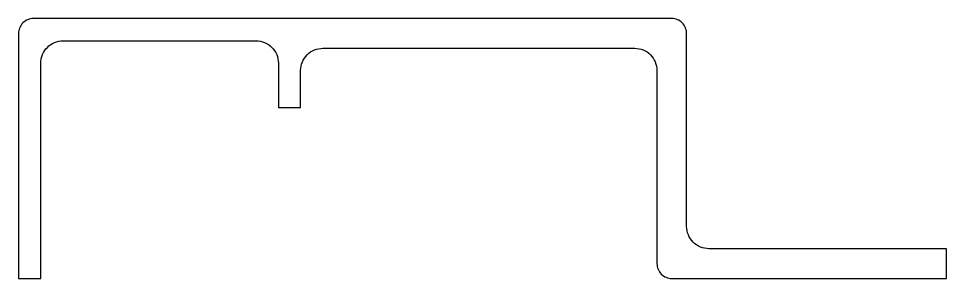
# Model space of a CAD drawing. Extents: x 152 to 277, y 233 to 268.
import ezdxf

# ---------------------------------------------------------------- set-up
doc = ezdxf.new("R2010")
doc.units = 0
doc.layers.add('ANA', color=220, linetype='CONTINUOUS')

msp = doc.modelspace()

# ---------------------------------------------------------------- linework, layer by layer
at = {"layer": 'ANA'}
msp.add_lwpolyline([(190.38, 260.95, -0.414214), (193.38, 263.95), (235.38, 263.95, -0.414214), (238.38, 260.95), (238.38, 234.95, 0.414214), (240.38, 232.95), (277.38, 232.95), (277.38, 236.95), (245.38, 236.95, -0.414214), (242.38, 239.95), (242.38, 265.95, 0.414214), (240.38, 267.95), (154.38, 267.95, 0.414214), (152.38, 265.95), (152.38, 232.95), (155.38, 232.95), (155.38, 261.95, -0.414214), (158.38, 264.95), (184.38, 264.95, -0.414214), (187.38, 261.95), (187.38, 255.95), (190.38, 255.95)], format="xyb", close=True, dxfattribs=at)

doc.saveas('drawing.dxf')
